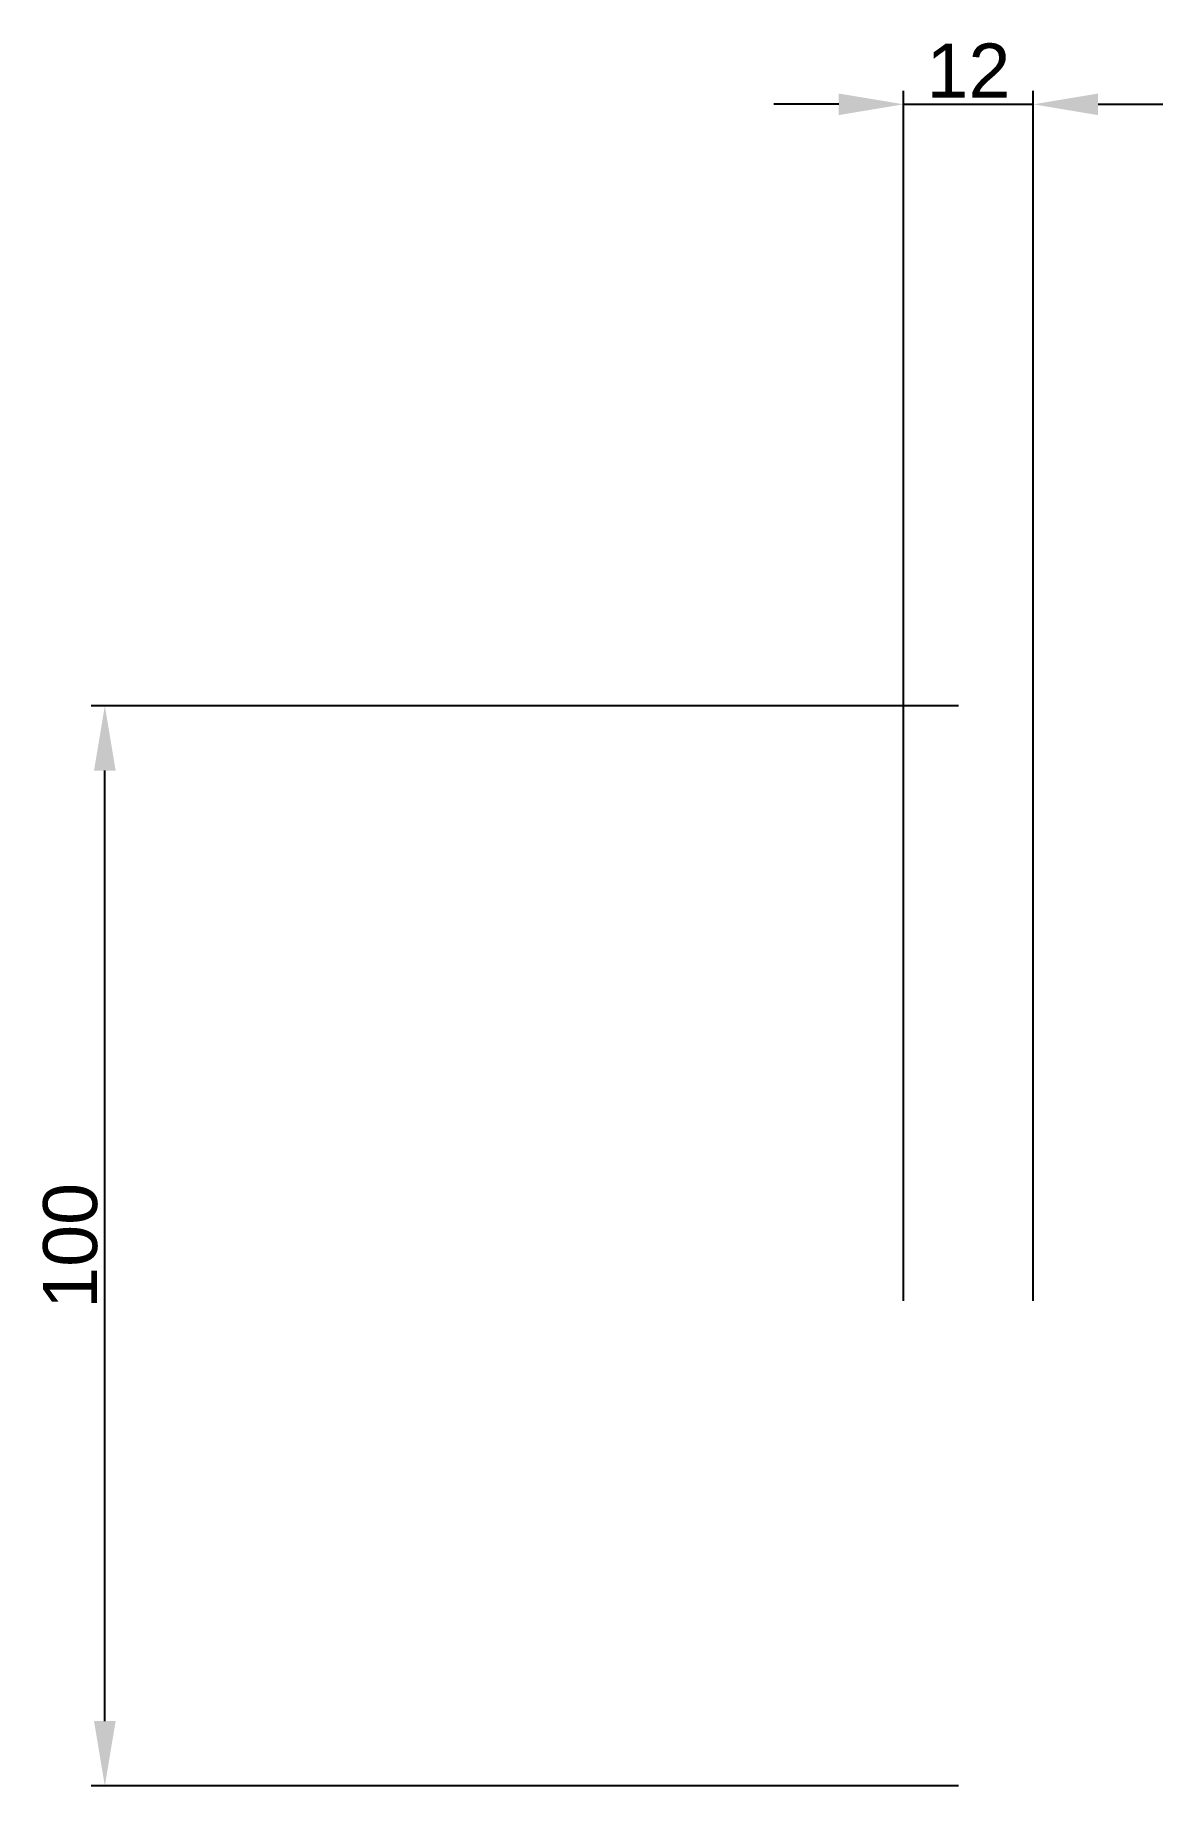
# Model space of a CAD drawing. Header units: millimetres. Extents: x -86 to 18, y 173 to 335.
import ezdxf

# ---------------------------------------------------------------- set-up
doc = ezdxf.new("R2010")
doc.units = ezdxf.units.MM
doc.styles.get("Standard").update_dxf_attribs({"font": 'arial.ttf'})
doc.dimstyles.new('ISO-25', dxfattribs={"dimtxt": 5, "dimasz": 6, "dimexe": 1.25, "dimexo": 0.625, "dimtad": 1, "dimtxsty": 'Standard', "dimcen": 2.5, "dimclre": 6, "dimadec": 0, "dimazin": 0, "dimtfac": 1, "dimtmove": 0, "dimatfit": 3, "dimfxl": 1, "dimarcsym": 0})

# ---------------------------------------------------------------- blocks, each defined once
blk = doc.blocks.new('*D6')
at = {"color": 6, "lineweight": -2, "transparency": 16777216}
for p, q in [((-0.91, 272.69), (-81.13, 272.69)), ((-0.91, 172.69), (-81.13, 172.69))]:
    blk.add_line(p, q, dxfattribs=at)
at = {"color": 0, "lineweight": -2, "transparency": 16777216}
blk.add_line((-79.88, 178.69), (-79.88, 266.69), dxfattribs=at)
at = {"color": 0, "transparency": 16777216}
for points in [[(-80.88, 266.69), (-78.88, 266.69), (-79.88, 272.69)], [(-80.88, 178.69), (-78.88, 178.69), (-79.88, 172.69)]]:
    blk.add_solid(points, dxfattribs=at)
at = {"layer": 'Defpoints', "color": 0, "transparency": 16777216}
for p in [(-79.88, 272.69), (-0.28, 272.69, -12), (-0.28, 172.69, -12)]:
    blk.add_point(p, dxfattribs=at)
at = {"color": 0, "transparency": 16777216, "insert": (-83.06, 222.69), "char_height": 5, "attachment_point": 5, "rotation": 90}
blk.add_mtext('100', dxfattribs=at)
blk = doc.blocks.new('*D7')
at = {"color": 6, "lineweight": -2, "transparency": 16777216}
for p, q in [((-5.99, 217.6), (-5.99, 329.62)), ((6.01, 217.6), (6.01, 329.62))]:
    blk.add_line(p, q, dxfattribs=at)
at = {"color": 0, "lineweight": -2, "transparency": 16777216}
for p, q in [((-11.99, 328.37), (-17.99, 328.37)), ((-5.99, 328.37), (6.01, 328.37)), ((12.01, 328.37), (18.01, 328.37))]:
    blk.add_line(p, q, dxfattribs=at)
at = {"color": 0, "transparency": 16777216}
for points in [[(-11.99, 329.37), (-11.99, 327.37), (-5.99, 328.37)], [(12.01, 329.37), (12.01, 327.37), (6.01, 328.37)]]:
    blk.add_solid(points, dxfattribs=at)
at = {"layer": 'Defpoints', "color": 0, "transparency": 16777216}
for p in [(6.01, 328.37), (-5.99, 216.98), (6.01, 216.98)]:
    blk.add_point(p, dxfattribs=at)
at = {"color": 0, "transparency": 16777216, "insert": (0.01, 331.5), "char_height": 5, "attachment_point": 5}
blk.add_mtext('12', dxfattribs=at)

msp = doc.modelspace()

# ---------------------------------------------------------------- dimensions: what is measured, and where the dimension line sits
dim = msp.add_linear_dim(base=(6.008, 328.369), p1=(-5.992, 216.976), p2=(6.008, 216.976), dimstyle='ISO-25')
dim.commit()
dim.dimension.update_dxf_attribs({"geometry": '*D7', "text_midpoint": (0.008, 331.504)})
dim = msp.add_linear_dim(base=(-79.877, 272.685), p1=(-0.284, 172.685, -12.002), p2=(-0.284, 272.685, -12.002), angle=90, dimstyle='ISO-25')
dim.commit()
dim.dimension.update_dxf_attribs({"geometry": '*D6', "text_midpoint": (-83.055, 222.685)})

doc.saveas('drawing.dxf')
